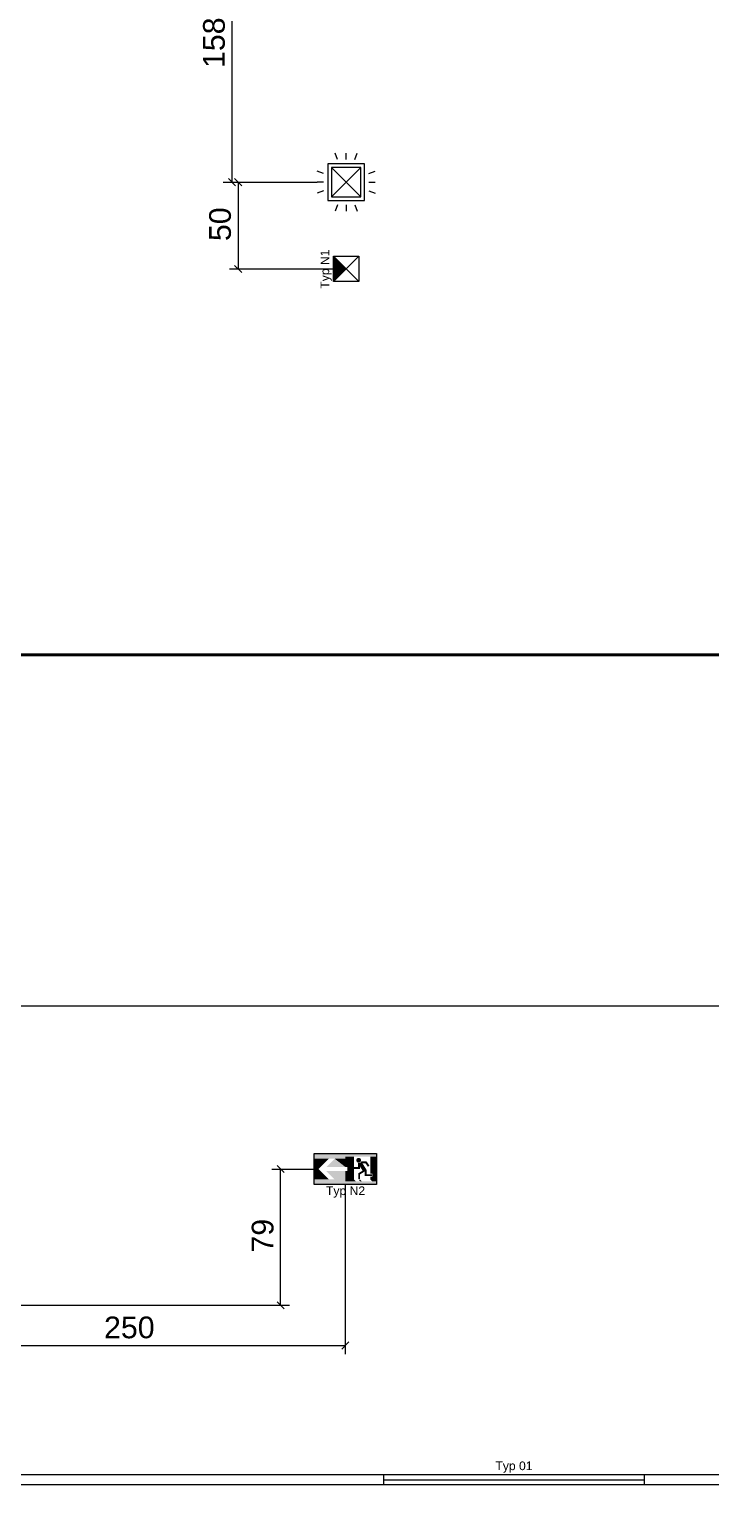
# Model space of a CAD drawing. Extents: x -1132 to 613, y -179 to 712.
# Drawn here: x -618.7 to -540.2, y 105 to 272.6 of the extents above; entities that cross this region are included whole.
import ezdxf
from ezdxf.lldxf.tags import DXFTag

# ---------------------------------------------------------------- set-up
doc = ezdxf.new("R2010")
doc.units = 0
doc.layers.get('0').update_dxf_attribs({"lineweight": 13})
for name, color, linetype, lineweight, true_color in [('A-____-MATC-OTLN', 7, 'Strichpunkt - Mittel', 40, 0x0080ff), ('EL01_VVV_Mass', 7, 'Continuous', 13, 0xb2b200), ('EL01_WAN_BUS-KNX', 7, 'Continuous', 13, 0xcc0099), ('EL01_WAN_Leuchten', 7, 'Continuous', 13, 0x0080ff), ('EL01_WAN_Leuchtentyp', 7, 'Continuous', 13, 0x0099ff), ('EL01_WAN_Notbeleuchtungen', 7, 'Continuous', 13, 0x009900), ('EL01_WAN_Notbeleuchtungentyp', 7, 'Continuous', 13, 0x009900)]:
    doc.layers.add(name, color=color, linetype=linetype, lineweight=lineweight, true_color=true_color)
doc.layers.add('S-GRID-____-OTLN', color=7, linetype='Continuous', lineweight=5)
doc.styles.get("Standard").update_dxf_attribs({"font": 'arial.ttf'})
tags = doc.linetypes.add('_Rasterlinie_', pattern=[0.375, 0.2, -0.05, 0.075, -0.05]).pattern_tags.tags
tags[10:11] = [DXFTag(74, 4), DXFTag(75, 0), DXFTag(340, '0'), DXFTag(46, 1.0), DXFTag(50, 0.0), DXFTag(44, 0.0), DXFTag(45, 0.0)]
tags[8:9] = [DXFTag(74, 4), DXFTag(75, 0), DXFTag(340, '0'), DXFTag(46, 1.0), DXFTag(50, 0.0), DXFTag(44, 0.0), DXFTag(45, 0.0)]
tags[6:7] = [DXFTag(74, 4), DXFTag(75, 0), DXFTag(340, '0'), DXFTag(46, 1.0), DXFTag(50, 0.0), DXFTag(44, 0.0), DXFTag(45, 0.0)]
tags[4:5] = [DXFTag(74, 4), DXFTag(75, 0), DXFTag(340, '0'), DXFTag(46, 1.0), DXFTag(50, 0.0), DXFTag(44, 0.0), DXFTag(45, 0.0)]
tags = doc.linetypes.add('Strichpunkt - Mittel', pattern=[0.35, 0.15, -0.1, 0, -0.1]).pattern_tags.tags
tags[10:11] = [DXFTag(74, 4), DXFTag(75, 0), DXFTag(340, '0'), DXFTag(46, 1.0), DXFTag(50, 0.0), DXFTag(44, 0.0), DXFTag(45, 0.0)]
tags[8:9] = [DXFTag(74, 4), DXFTag(75, 0), DXFTag(340, '0'), DXFTag(46, 1.0), DXFTag(50, 0.0), DXFTag(44, 0.0), DXFTag(45, 0.0)]
tags[6:7] = [DXFTag(74, 4), DXFTag(75, 0), DXFTag(340, '0'), DXFTag(46, 1.0), DXFTag(50, 0.0), DXFTag(44, 0.0), DXFTag(45, 0.0)]
tags[4:5] = [DXFTag(74, 4), DXFTag(75, 0), DXFTag(340, '0'), DXFTag(46, 1.0), DXFTag(50, 0.0), DXFTag(44, 0.0), DXFTag(45, 0.0)]

# ---------------------------------------------------------------- blocks, each defined once
blk = doc.blocks.new('Referenz-A0UJ2V7QXE', base_point=(-1140.16, -173.77))
at = {"layer": 'A-____-MATC-OTLN', "color": 0, "linetype": 'Strichpunkt - Mittel', "ltscale": 0.4}
blk.add_line((-1115.11, 200.56), (174.71, 200.56), dxfattribs=at)
at = {"layer": 'S-GRID-____-OTLN', "color": 0, "linetype": '_Rasterlinie_', "ltscale": 0.13}
blk.add_line((-1093.73, 160.16), (174.71, 160.16), dxfattribs=at)
blk = doc.blocks.new('RZL-Decke_ Links-A0UJ2VAWXE', base_point=(-585.88, 139.56))
at = {"color": 0, "lineweight": -2}
for p, q in [((-585.88, 143.16), (-578.68, 143.16)), ((-585.88, 139.56), (-585.88, 143.16)), ((-578.68, 143.16), (-578.68, 139.56)), ((-578.68, 139.56), (-585.88, 139.56))]:
    blk.add_line(p, q, dxfattribs=at)
for points in [[(-585.88, 142.55), (-582.28, 142.55), (-585.88, 143.16)], [(-582.28, 142.55), (-585.88, 143.16), (-582.28, 143.16)], [(-585.88, 141.36), (-585.38, 141.36), (-585.88, 142.55)], [(-585.38, 141.36), (-585.88, 142.55), (-584.19, 142.55)], [(-584.46, 141.6), (-582.28, 141.6), (-583.51, 142.55)], [(-582.28, 141.6), (-583.51, 142.55), (-582.28, 142.55)], [(-582.28, 142.79), (-578.68, 142.79), (-582.28, 143.16)], [(-578.68, 142.79), (-582.28, 143.16), (-578.68, 143.16)], [(-582.28, 141.6), (-581.29, 141.6), (-582.28, 142.79)], [(-581.29, 141.6), (-582.28, 142.79), (-581.29, 142.79)], [(-580.51, 142.5), (-580.99, 142.5), (-580.56, 142.56)], [(-580.99, 142.5), (-580.56, 142.56), (-580.94, 142.56)], [(-580.56, 142.56), (-580.94, 142.56), (-580.61, 142.6)], [(-580.94, 142.56), (-580.61, 142.6), (-580.89, 142.6)], [(-580.61, 142.6), (-580.89, 142.6), (-580.68, 142.63)], [(-580.89, 142.6), (-580.68, 142.63), (-580.82, 142.63)], [(-580.68, 142.63), (-580.82, 142.63), (-580.75, 142.64)], [(-579.4, 141.36), (-578.68, 141.36), (-579.4, 142.79)], [(-578.68, 141.36), (-579.4, 142.79), (-578.68, 142.79)], [(-585.88, 140.17), (-584.19, 140.17), (-585.88, 141.36)], [(-584.19, 140.17), (-585.88, 141.36), (-585.38, 141.36)], [(-583.51, 140.17), (-582.28, 140.17), (-584.46, 141.12)], [(-582.28, 140.17), (-584.46, 141.12), (-582.28, 141.12)], [(-582.28, 140.15), (-581.29, 140.15), (-582.28, 141.12)], [(-581.29, 140.15), (-582.28, 141.12), (-581.29, 141.12)], [(-582.04, 141.58), (-581.29, 141.58), (-582.04, 141.6)], [(-581.29, 141.58), (-582.04, 141.6), (-581.29, 141.6)], [(-582.04, 141.35), (-580.61, 141.35), (-582.04, 141.58)], [(-580.61, 141.35), (-582.04, 141.58), (-580.61, 141.58)], [(-582.04, 141.12), (-581.29, 141.12), (-582.04, 141.35)], [(-581.29, 141.12), (-582.04, 141.35), (-581.29, 141.35)], [(-580.48, 142.36), (-581.02, 142.36), (-580.49, 142.43)], [(-581.02, 142.36), (-580.49, 142.43), (-581.01, 142.43)], [(-581.01, 142.29), (-580.48, 142.36), (-581.02, 142.36)], [(-580.49, 142.43), (-581.01, 142.43), (-580.51, 142.5)], [(-581.01, 142.43), (-580.51, 142.5), (-580.99, 142.5)], [(-580.49, 142.29), (-581.01, 142.29), (-580.48, 142.36)], [(-580.99, 142.23), (-580.49, 142.29), (-581.01, 142.29)], [(-580.51, 142.23), (-580.99, 142.23), (-580.49, 142.29)], [(-580.94, 142.17), (-580.51, 142.23), (-580.99, 142.23)], [(-580.56, 142.17), (-580.94, 142.17), (-580.51, 142.23)], [(-580.89, 142.13), (-580.56, 142.17), (-580.94, 142.17)], [(-580.61, 142.13), (-580.89, 142.13), (-580.56, 142.17)], [(-580.82, 142.1), (-580.61, 142.13), (-580.89, 142.13)], [(-580.84, 142.02), (-579.69, 142.02), (-580.84, 142.05)], [(-579.69, 142.02), (-580.84, 142.05), (-579.71, 142.05)], [(-580.84, 142.05), (-579.71, 142.05), (-580.64, 142.05)], [(-580.84, 141.67), (-580.09, 141.67), (-580.84, 142.02)], [(-580.09, 141.67), (-580.84, 142.02), (-580.31, 142.02)], [(-580.84, 141.58), (-580.61, 141.58), (-580.84, 141.67)], [(-580.61, 141.58), (-580.84, 141.67), (-580.61, 141.67)], [(-580.68, 142.1), (-580.82, 142.1), (-580.61, 142.13)], [(-580.75, 142.09), (-580.68, 142.1), (-580.82, 142.1)], [(-580.78, 140.88), (-580.37, 140.88), (-580.45, 141.08)], [(-580.78, 140.76), (-580.58, 140.76), (-580.78, 140.88)], [(-580.58, 140.76), (-580.78, 140.88), (-580.37, 140.88)], [(-580.64, 142.05), (-579.72, 142.05), (-580.6, 142.07)], [(-579.71, 142.05), (-580.64, 142.05), (-579.72, 142.05)], [(-580.36, 141.27), (-579.84, 141.27), (-580.61, 141.67)], [(-579.84, 141.27), (-580.61, 141.67), (-580.09, 141.67)], [(-580.6, 142.07), (-579.73, 142.07), (-580.54, 142.11)], [(-579.72, 142.05), (-580.6, 142.07), (-579.73, 142.07)], [(-580.54, 142.11), (-579.75, 142.11), (-580.5, 142.16)], [(-579.73, 142.07), (-580.54, 142.11), (-579.75, 142.11)], [(-580.5, 142.16), (-579.79, 142.16), (-580.46, 142.23)], [(-579.75, 142.11), (-580.5, 142.16), (-579.79, 142.16)], [(-579.79, 142.16), (-580.46, 142.23), (-579.84, 142.23)], [(-580.45, 141.08), (-579.84, 141.08), (-580.3, 141.17)], [(-580.37, 140.88), (-580.45, 141.08), (-580.05, 141.08)], [(-580.3, 141.17), (-579.84, 141.17), (-580.36, 141.27)], [(-579.84, 141.17), (-580.36, 141.27), (-579.84, 141.27)], [(-579.84, 141.08), (-580.3, 141.17), (-579.84, 141.17)], [(-580.05, 140.76), (-579.84, 140.76), (-580.05, 141.08)], [(-579.84, 140.76), (-580.05, 141.08), (-579.84, 141.08)], [(-579.78, 141.75), (-579.69, 142.02), (-579.97, 142.02)], [(-579.51, 141.75), (-579.78, 141.75), (-579.69, 142.02)], [(-579.69, 141.62), (-579.51, 141.75), (-579.78, 141.75)], [(-579.4, 140.83), (-578.68, 140.83), (-579.4, 141.36)], [(-578.68, 140.83), (-579.4, 141.36), (-578.68, 141.36)], [(-585.88, 139.56), (-582.28, 139.56), (-585.88, 140.17)], [(-582.28, 139.56), (-585.88, 140.17), (-582.28, 140.17)], [(-582.28, 139.95), (-581.09, 139.95), (-582.28, 140.15)], [(-581.09, 139.95), (-582.28, 140.15), (-581.29, 140.15)], [(-582.28, 139.56), (-578.68, 139.56), (-582.28, 139.95)], [(-578.68, 139.56), (-582.28, 139.95), (-578.68, 139.95)], [(-580.78, 140.21), (-580.58, 140.21), (-580.78, 140.76)], [(-580.58, 140.21), (-580.78, 140.76), (-580.58, 140.76)], [(-580.57, 139.95), (-580.38, 139.95), (-580.78, 140.15)], [(-580.38, 139.95), (-580.78, 140.15), (-580.58, 140.15)], [(-580.05, 140.55), (-579.23, 140.55), (-580.05, 140.76)], [(-579.23, 140.55), (-580.05, 140.76), (-579.23, 140.76)], [(-579.4, 140.15), (-578.68, 140.15), (-579.4, 140.49)], [(-578.68, 140.15), (-579.4, 140.49), (-578.68, 140.49)], [(-579.2, 139.95), (-578.68, 139.95), (-579.4, 140.15)], [(-578.68, 139.95), (-579.4, 140.15), (-578.68, 140.15)], [(-579.16, 140.49), (-578.68, 140.49), (-579.16, 140.83)], [(-578.68, 140.49), (-579.16, 140.83), (-578.68, 140.83)]]:
    blk.add_solid(points, dxfattribs=at)
blk = doc.blocks.new('Bemerkung 1-A0UJ2VAYXE', base_point=(-584.51, 138.36))
at = {"color": 0, "lineweight": -2, "insert": (-584.51, 139.36), "char_height": 1, "attachment_point": 1}
blk.add_mtext('{\\fArial;Typ N2}', dxfattribs=at)
blk = doc.blocks.new('Maß-A0UJ2VEQXE', base_point=(-632.28, 125.25))
at = {"color": 0, "lineweight": -2}
for p, q in [((-590.73, 141.36), (-585.88, 141.36)), ((-590.14, 141.78), (-589.31, 140.95)), ((-589.73, 125.66), (-589.73, 141.36)), ((-590.14, 126.08), (-589.31, 125.25)), ((-588.73, 125.66), (-632.28, 125.66))]:
    blk.add_line(p, q, dxfattribs=at)
at = {"color": 0, "lineweight": -2, "insert": (-593.06, 131.74), "char_height": 2.5, "attachment_point": 1, "rotation": 90}
blk.add_mtext('{\\fArial;79}', dxfattribs=at)
blk = doc.blocks.new('Kabelkanal-A0UJ2VF8XE', base_point=(-932.88, 104.98))
at = {"color": 0, "linetype": 'ByBlock', "lineweight": -2, "ltscale": 0.13}
for p, q in [((-932.88, 106.18), (-232.88, 106.18)), ((-232.88, 104.98), (-932.88, 104.98))]:
    blk.add_line(p, q, dxfattribs=at)
blk = doc.blocks.new('Maß-A0UJ2VGSXE', base_point=(-632.7, 120.03))
at = {"color": 0, "lineweight": -2}
for p, q in [((-582.28, 120.03), (-582.28, 139.56)), ((-632.28, 120.03), (-632.28, 125.66)), ((-631.87, 121.45), (-632.7, 120.62)), ((-632.28, 121.03), (-582.28, 121.03)), ((-581.87, 121.45), (-582.69, 120.62))]:
    blk.add_line(p, q, dxfattribs=at)
at = {"color": 0, "lineweight": -2, "insert": (-610.06, 124.37), "char_height": 2.5, "attachment_point": 1}
blk.add_mtext('{\\fArial;250}', dxfattribs=at)
blk = doc.blocks.new('Bewegungsmelder UP-A0UJ2VH0XE', base_point=(-585.51, 251.69))
at = {"color": 0, "lineweight": -2}
for p, q in [((-583.19, 257.63), (-583.46, 258.34)), ((-582.19, 257.63), (-582.19, 258.34)), ((-581.18, 257.63), (-580.91, 258.34)), ((-584.29, 257.12), (-584.29, 252.92)), ((-580.09, 257.12), (-584.29, 257.12)), ((-580.51, 256.7), (-583.87, 256.7)), ((-583.87, 256.7), (-583.87, 253.34)), ((-583.87, 256.7), (-580.51, 253.34)), ((-580.51, 256.7), (-583.87, 253.34)), ((-580.51, 253.34), (-580.51, 256.7)), ((-580.09, 252.92), (-580.09, 257.12)), ((-584.8, 256.02), (-585.51, 256.29)), ((-584.8, 255.02), (-585.51, 255.02)), ((-579.57, 256.02), (-578.86, 256.29)), ((-579.57, 255.02), (-578.86, 255.02)), ((-584.8, 254.01), (-585.51, 253.74)), ((-583.87, 253.34), (-580.51, 253.34)), ((-579.57, 254.01), (-578.86, 253.74)), ((-584.29, 252.92), (-580.09, 252.92)), ((-583.19, 252.4), (-583.46, 251.69)), ((-582.19, 252.4), (-582.19, 251.69)), ((-581.18, 252.4), (-580.91, 251.69))]:
    blk.add_line(p, q, dxfattribs=at)
blk = doc.blocks.new('Maß-A0UJ2VH2XE', base_point=(-598.66, 254.6))
at = {"color": 0, "lineweight": -2}
for p, q in [((-594.91, 286.18), (-595.74, 287.01)), ((-596.33, 286.6), (-585.88, 286.6)), ((-595.33, 286.6), (-595.33, 255.02)), ((-596.33, 255.02), (-585.51, 255.02)), ((-594.91, 254.6), (-595.74, 255.43))]:
    blk.add_line(p, q, dxfattribs=at)
at = {"color": 0, "lineweight": -2, "insert": (-598.66, 268.16), "char_height": 2.5, "attachment_point": 1, "rotation": 90}
blk.add_mtext('{\\fArial;158}', dxfattribs=at)
blk = doc.blocks.new('LED-Langfeldleuchte 37W-A0UJ2VHAXE', base_point=(-577.86, 104.98))
at = {"color": 0, "lineweight": -2}
for p, q in [((-577.86, 104.98), (-577.86, 106.18)), ((-547.86, 104.98), (-547.86, 106.18)), ((-577.86, 105.58), (-547.86, 105.58))]:
    blk.add_line(p, q, dxfattribs=at)
blk = doc.blocks.new('Bemerkung 1-A0UJ2VHCXE', base_point=(-565.01, 106.68))
at = {"color": 0, "lineweight": -2, "insert": (-565.01, 107.68), "char_height": 1, "attachment_point": 1}
blk.add_mtext('{\\fArial;Typ 01}', dxfattribs=at)
blk = doc.blocks.new('Notleuchte eckig-A0UJ2VHSXE', base_point=(-583.64, 243.56))
at = {"color": 0, "lineweight": -2}
for p, q in [((-580.72, 243.56), (-583.64, 246.48)), ((-580.72, 246.48), (-583.64, 243.56)), ((-583.64, 243.56), (-583.64, 246.48)), ((-583.64, 246.48), (-580.72, 246.48)), ((-580.72, 246.48), (-580.72, 243.56)), ((-580.72, 243.56), (-583.64, 243.56))]:
    blk.add_line(p, q, dxfattribs=at)
for points in [[(-582.18, 245.02), (-583.64, 245.02), (-583.64, 246.48)], [(-583.64, 243.56), (-582.18, 245.02), (-583.64, 245.02)]]:
    blk.add_solid(points, dxfattribs=at)
blk = doc.blocks.new('Bemerkung 1-A0UJ2VHUXE', base_point=(-585.14, 242.75))
at = {"color": 0, "lineweight": -2, "insert": (-585.14, 242.75), "char_height": 1, "attachment_point": 1, "rotation": 90}
blk.add_mtext('{\\fArial;Typ N1}', dxfattribs=at)
blk = doc.blocks.new('Maß-A0UJ2VIUXE', base_point=(-597.96, 244.6))
at = {"color": 0, "lineweight": -2}
for p, q in [((-595.63, 255.02), (-585.51, 255.02)), ((-594.21, 254.6), (-595.04, 255.43)), ((-594.63, 255.02), (-594.63, 245.02)), ((-595.63, 245.02), (-583.64, 245.02)), ((-594.21, 244.6), (-595.04, 245.43))]:
    blk.add_line(p, q, dxfattribs=at)
at = {"color": 0, "lineweight": -2, "insert": (-597.96, 248.23), "char_height": 2.5, "attachment_point": 1, "rotation": 90}
blk.add_mtext('{\\fArial;50}', dxfattribs=at)

msp = doc.modelspace()

# ---------------------------------------------------------------- block references
at = {"color": 9, "lineweight": 25, "ltscale": 0.25, "true_color": 0xc0c0c0}
msp.add_blockref('Referenz-A0UJ2V7QXE', (-1140.16, -173.77), dxfattribs=at)
at = {"layer": 'EL01_VVV_Mass', "linetype": 'Continuous', "ltscale": 0.13}
for name, p in [('Maß-A0UJ2VH2XE', (-598.66, 254.6)), ('Maß-A0UJ2VIUXE', (-597.96, 244.6)), ('Maß-A0UJ2VEQXE', (-632.28, 125.25)), ('Maß-A0UJ2VGSXE', (-632.7, 120.03))]:
    msp.add_blockref(name, p, dxfattribs=at)
at = {"layer": 'EL01_WAN_BUS-KNX', "linetype": 'Continuous', "ltscale": 0.13}
msp.add_blockref('Bewegungsmelder UP-A0UJ2VH0XE', (-585.51, 251.69), dxfattribs=at)
at = {"layer": 'EL01_WAN_Leuchten', "ltscale": 0.13}
for name, p in [('Kabelkanal-A0UJ2VF8XE', (-932.88, 104.98)), ('LED-Langfeldleuchte 37W-A0UJ2VHAXE', (-577.86, 104.98))]:
    msp.add_blockref(name, p, dxfattribs=at)
at = {"layer": 'EL01_WAN_Leuchtentyp', "ltscale": 0.13}
msp.add_blockref('Bemerkung 1-A0UJ2VHCXE', (-565.01, 106.68), dxfattribs=at)
at = {"layer": 'EL01_WAN_Notbeleuchtungen', "linetype": 'Continuous', "ltscale": 0.13}
for name, p in [('Notleuchte eckig-A0UJ2VHSXE', (-583.64, 243.56)), ('RZL-Decke_ Links-A0UJ2VAWXE', (-585.88, 139.56))]:
    msp.add_blockref(name, p, dxfattribs=at)
at = {"layer": 'EL01_WAN_Notbeleuchtungentyp', "linetype": 'Continuous', "ltscale": 0.13}
for name, p in [('Bemerkung 1-A0UJ2VHUXE', (-585.14, 242.75)), ('Bemerkung 1-A0UJ2VAYXE', (-584.51, 138.36))]:
    msp.add_blockref(name, p, dxfattribs=at)

doc.saveas('drawing.dxf')
